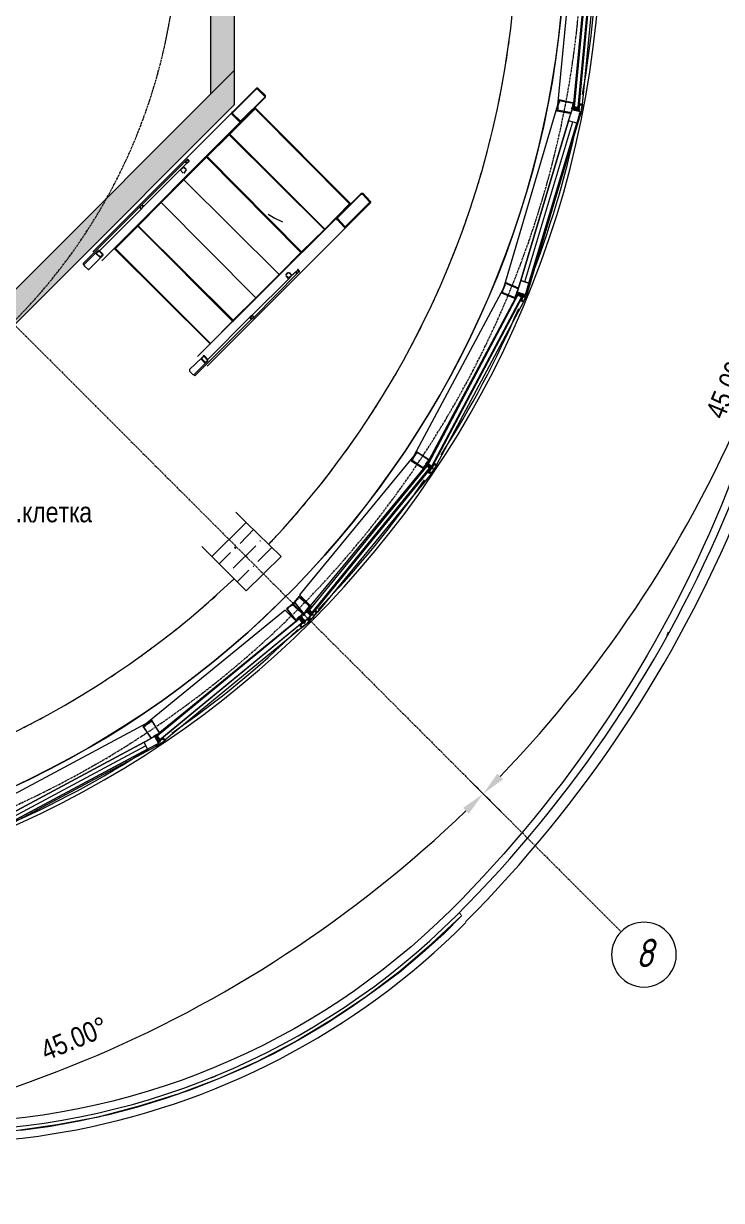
# Model space of a CAD drawing. Header units: millimetres. Extents: x 223 to 163467, y -12002 to 99672.
# Drawn here: x 152091 to 156408, y 11432 to 18706 of the extents above; entities that cross this region are included whole.
import ezdxf

# ---------------------------------------------------------------- set-up
doc = ezdxf.new("R2010")
doc.units = ezdxf.units.MM
doc.linetypes.add('ADSK_Линия сетки', pattern=[21, 12, -3, 3, -3])
for name, color, linetype, lineweight in [('A-ANNO-DIMS', 7, 'Continuous', 9), ('S-GRID', 7, 'Continuous', 9), ('S-GRID-IDEN', 7, 'Continuous', 9)]:
    doc.layers.add(name, color=color, linetype=linetype, lineweight=lineweight)
for name, color, linetype in [('PDF _A-ANNO-NOTE', 7, 'Continuous'), ('PDF _A-DETL-GENF', 7, 'Continuous'), ('PDF _A-FLOR', 7, 'Continuous'), ('PDF _A-GLAZ', 7, 'Continuous'), ('PDF _A-GLAZ-CURT', 7, 'Continuous'), ('PDF _A-GLAZ-CWMG', 7, 'Continuous'), ('PDF _A-WALL', 7, 'Continuous'), ('PDF _A-WALL-PATT', 7, 'Continuous'), ('PDF _I-WALL', 7, 'Continuous'), ('PDF _S-BEAM', 7, 'Continuous'), ('PDF _S-COLS', 7, 'Continuous'), ('PDF _S-FSTN', 7, 'Continuous'), ('PDF _Ограждение', 7, 'Continuous'), ('PDF _Опоры', 7, 'Continuous'), ('PDF _Текст', 7, 'Continuous')]:
    doc.layers.add(name, color=color, linetype=linetype)
doc.styles.add('GOST Common_I', font='ARIALN.TTF', dxfattribs={"height": 175})
doc.styles.add('GOST Common_I_6', font='ARIALN.TTF', dxfattribs={"height": 125})
doc.styles.add('PDF ISOCPEUR Italic', font='ARIALN.TTF')
doc.dimstyles.new('Диагональ_-_Gost_2_5мм', dxfattribs={"dimscale": 304.8, "dimtxt": 125.714375, "dimasz": 0.492126, "dimexe": 0.393701, "dimexo": 0.246063, "dimgap": 0.287073, "dimtad": 1, "dimdec": 0, "dimzin": 0, "dimdsep": 46, "dimtxsty": 'GOST Common_I_6', "dimsah": 1, "dimcen": 0.09, "dimdle": 0.393701, "dimazin": 0, "dimtfac": 1, "dimtdec": 4, "dimtix": 1, "dimtmove": 0, "dimatfit": 3, "dimfxl": 1, "dimtvp": 1, "dimtfill": 1, "dimtolj": 1, "dimtzin": 0, "dimarcsym": 2})

# ---------------------------------------------------------------- blocks, each defined once
blk = doc.blocks.new('Ось сетки - D8-489723-1 этаж')
at = {"layer": 'S-GRID-IDEN'}
for start, end in [(360, 180), (180, 360)]:
    blk.add_arc((0, 0), 4, start, end, dxfattribs=at)
blk = doc.blocks.new('*D337')
at = {"layer": 'A-ANNO-DIMS', "color": 0, "lineweight": -2, "transparency": 16777216}
for p, q in [((94394.4, 19097.7), (94109.4, 19097.7)), ((92115.2, 13595.1), (91913.7, 13796.7))]:
    blk.add_line(p, q, dxfattribs=at)
blk.add_arc((86612.7, 19097.7), 7616.7, 316.12837, 358.87163, dxfattribs=at)
at = {"layer": 'A-ANNO-DIMS', "color": 0, "transparency": 16777216}
for points in [[(94202.9, 18947.9), (94252.9, 18947.4), (94229.4, 19097.7)], [(92121.4, 13801.4), (92085.7, 13836.4), (91998.5, 13711.8)]]:
    blk.add_solid(points, dxfattribs=at)
at = {"layer": 'Defpoints', "color": 0, "transparency": 16777216}
for p in [(86612.7, 19097.7), (94469.4, 19097.7), (93209, 15289.3), (92168.2, 13542.1)]:
    blk.add_point(p, dxfattribs=at)
at = {"layer": 'A-ANNO-DIMS', "color": 0, "transparency": 16777216, "insert": (93511, 16240.3), "char_height": 125, "width": 588.088, "attachment_point": 5, "rotation": 67.5, "style": 'GOST Common_I_6', "bg_fill": 3, "box_fill_scale": 1.1, "bg_fill_color": 256, "bg_fill_true_color": 13158600, "bg_fill_transparency": 0}
blk.add_mtext('\\A1;45.00°', dxfattribs=at)
blk = doc.blocks.new('*D338')
at = {"layer": 'A-ANNO-DIMS', "color": 0, "lineweight": -2, "transparency": 16777216}
for p, q in [((92115.2, 13595.1), (91913.7, 13796.7)), ((86612.7, 11315.9), (86612.7, 11600.9))]:
    blk.add_line(p, q, dxfattribs=at)
blk.add_arc((86612.7, 19097.7), 7616.7, 271.12837, 313.87163, dxfattribs=at)
at = {"layer": 'A-ANNO-DIMS', "color": 0, "transparency": 16777216}
for points in [[(91873.9, 13624.6), (91908.9, 13588.9), (91998.5, 13711.8)], [(86762.9, 11457.4), (86762.4, 11507.4), (86612.7, 11480.9)]]:
    blk.add_solid(points, dxfattribs=at)
at = {"layer": 'Defpoints', "color": 0, "transparency": 16777216}
for p in [(86612.7, 19097.7), (92168.2, 13542.1), (88584, 11740.4), (86612.7, 11240.9)]:
    blk.add_point(p, dxfattribs=at)
at = {"layer": 'A-ANNO-DIMS', "color": 0, "transparency": 16777216, "insert": (89470.1, 12199.3), "char_height": 125, "width": 588.088, "attachment_point": 5, "rotation": 22.5, "style": 'GOST Common_I_6', "bg_fill": 3, "box_fill_scale": 1.1, "bg_fill_color": 256, "bg_fill_true_color": 13158600, "bg_fill_transparency": 0}
blk.add_mtext('\\A1;45.00°', dxfattribs=at)
blk = doc.blocks.new('оси')
at = {"layer": 'S-GRID', "linetype": 'ADSK_Линия сетки'}
blk.add_line((86612.7, 19097.7), (92851.2, 12859.1), dxfattribs=at)
blk.add_arc((86612.7, 19097.7), 6000, 192.09621, 182.95219, dxfattribs=at)
at = {"layer": 'S-GRID-IDEN', "xscale": 49.99999999999998, "yscale": 49.99999999999998, "zscale": 49.99999999999998, "rotation": 224.9999999998917}
blk.add_blockref('Ось сетки - D8-489723-1 этаж', (92992.7, 12717.7), dxfattribs=at)
at = {"layer": 'S-GRID-IDEN', "insert": (92940.1, 12815), "char_height": 175, "width": 140.696, "attachment_point": 1, "rotation": 0.51911, "style": 'GOST Common_I'}
blk.add_mtext('\\fGOST Common|b0|i1|c204|p34|;\\W.9;8', dxfattribs=at)
at = {"layer": 'A-ANNO-DIMS'}
dim = blk.add_angular_dim_3p(base=(93209, 15289.3), center=(86612.7, 19097.7), p1=(92168.2, 13542.1), p2=(94469.4, 19097.7), dimstyle='Диагональ_-_Gost_2_5мм', override={"dimpost": '<>', "dimfxl": 6013.290219}, dxfattribs=at)
dim.commit()
dim.dimension.update_dxf_attribs({"geometry": '*D337', "text_midpoint": (93511, 16240.3)})
dim = blk.add_angular_dim_3p(base=(88584, 11740.4), center=(86612.7, 19097.7), p1=(86612.7, 11240.9), p2=(92168.2, 13542.1), dimstyle='Диагональ_-_Gost_2_5мм', override={"dimpost": '<>', "dimfxl": 6013.290219}, dxfattribs=at)
dim.commit()
dim.dimension.update_dxf_attribs({"geometry": '*D338', "text_midpoint": (89470.1, 12199.3)})
at = {"layer": 'S-GRID', "linetype": 'ADSK_Линия сетки'}
blk.add_arc((86612.7, 19097.7), 3500, 177.33151, 161.43745, dxfattribs=at)

msp = doc.modelspace()

# ---------------------------------------------------------------- hatches: boundary and pattern name
at = {"layer": 'PDF _A-GLAZ-CWMG', "lineweight": 15, "transparency": 33554559}
for points in [[(155521.5, 18171.7), (155517.3, 18171.7), (155517.3, 18167.4), (155521.5, 18163.2), (155525.8, 18167.4), (155525.8, 18171.7)], [(155182.9, 17037.2), (155178.6, 17037.2), (155178.6, 17032.9), (155182.9, 17028.7), (155187.1, 17032.9), (155187.1, 17037.2)], [(152922.3, 14272.8), (152918.1, 14272.8), (152918.1, 14268.6), (152922.3, 14264.4), (152926.5, 14268.6), (152926.5, 14272.8)]]:
    msp.add_hatch(color=256, dxfattribs=at).paths.add_polyline_path(points)
at = {"layer": 'PDF _A-WALL-PATT', "lineweight": 15, "true_color": 0xc0c0c0, "transparency": 33554559}
msp.add_hatch(color=9, dxfattribs=at).paths.add_polyline_path([(153202.2, 20546.8), (152020.7, 22290.7), (151889.4, 22186.9), (148447.7, 22186.9), (148447.7, 22032.4), (148595.9, 22032.4), (148595.9, 22034.5), (152011.6, 22034.5), (153066.2, 20478.8), (153201.7, 20275.6), (153248.3, 20212.1), (153248.3, 19285), (151948.6, 19285), (151948.6, 19132.6), (153248.3, 19132.6), (153248.3, 18269), (151118.9, 16139.7), (151076.6, 16139.7), (151076.6, 15987.3), (151178.2, 15987.3), (153396.4, 18205.5), (153396.4, 20258.7), (153248.3, 20478.8), (153286.4, 20423.8), (153388, 20478.8), (153519.2, 20546.5), (155081.3, 21380.5), (155009.3, 21511.7), (154763.8, 21380.5)])
at = {"layer": 'PDF _S-COLS', "lineweight": 15, "transparency": 33554559}
msp.add_hatch(color=256, dxfattribs=at).paths.add_polyline_path([(153400.7, 15475.1), (153396.4, 15470.9), (153392.2, 15466.6), (153396.4, 15462.4), (153400.7, 15458.2), (153404.9, 15462.4), (153409.1, 15466.6), (153404.9, 15470.9)])

# ---------------------------------------------------------------- linework, layer by layer
at = {"layer": 'PDF _A-ANNO-NOTE', "lineweight": 15}
msp.add_lwpolyline([(153603.9, 17528.2), (153646.2, 17502.8), (153692.8, 17481.7)], dxfattribs=at)
at = {"layer": 'PDF _A-DETL-GENF', "lineweight": 15}
for points in [[(155491.9, 18205.5), (155496.1, 18214), (155403, 18235.2), (155390.3, 18167.4), (155479.2, 18150.5)], [(155479.2, 18154.7), (155394.5, 18171.7), (155394.5, 18175.9), (155398.8, 18184.4), (155394.5, 18184.4), (155403, 18218.2), (155407.2, 18222.5), (155403, 18222.5)], [(155403, 18226.7), (155403, 18230.9), (155491.9, 18214), (155491.9, 18205.5), (155487.7, 18209.8)], [(155500.4, 18180.1), (155508.8, 18175.9), (155483.4, 18180.1), (155479.2, 18184.4), (155483.4, 18188.6), (155508.8, 18180.1), (155517.3, 18180.1), (155525.8, 18180.1), (155530, 18180.1), (155525.8, 18167.4), (155525.8, 18171.7), (155530, 18171.7), (155530, 18180.1), (155530, 18175.9)], [(155487.7, 18201.3), (155487.7, 18205.5), (155483.4, 18188.6), (155487.7, 18184.4), (155483.4, 18180.1), (155487.7, 18180.1), (155487.7, 18184.4), (155487.7, 18188.6)], [(155487.7, 18205.5), (155487.7, 18205.5)], [(155517.3, 18180.1), (155517.3, 18184.4), (155521.5, 18184.4), (155517.3, 18184.4), (155521.5, 18184.4), (155508.8, 18188.6), (155508.8, 18184.4), (155504.6, 18184.4), (155487.7, 18188.6), (155487.7, 18197.1), (155491.9, 18197.1), (155491.9, 18201.3)], [(155487.7, 18192.8), (155487.7, 18192.8)], [(155504.6, 18188.6), (155487.7, 18192.8)], [(155487.7, 18188.6), (155487.7, 18188.6)], [(155491.9, 18201.3), (155491.9, 18201.3)], [(155530, 18201.3), (155525.8, 18180.1), (155521.5, 18171.7), (155521.5, 18167.4), (155517.3, 18171.7), (155517.3, 18175.9), (155508.8, 18175.9), (155508.8, 18180.1), (155504.6, 18180.1)], [(155521.5, 18184.4), (155525.8, 18184.4), (155530, 18197.1)], [(155538.5, 18201.3), (155534.2, 18201.3), (155534.2, 18205.5), (155530, 18209.8), (155530, 18205.5)], [(155530, 18205.5), (155530, 18205.5)], [(155530, 18201.3), (155530, 18201.3)], [(155530, 18201.3), (155530, 18201.3)], [(155530, 18197.1), (155530, 18197.1)], [(155534.2, 18205.5), (155534.2, 18205.5)], [(155538.5, 18205.5), (155538.5, 18205.5)], [(155538.5, 18205.5), (155542.7, 18201.3)], [(155394.5, 18175.9), (155394.5, 18175.9)], [(155483.4, 18171.7), (155483.4, 18180.1), (155479.2, 18163.2)], [(155479.2, 18159), (155479.2, 18159)], [(155483.4, 18175.9), (155483.4, 18175.9)], [(155483.4, 18175.9), (155483.4, 18175.9)], [(155483.4, 18171.7), (155483.4, 18171.7)], [(155487.7, 18180.1), (155500.4, 18175.9)], [(155496.1, 18171.7), (155504.6, 18171.7), (155517.3, 18171.7), (155508.8, 18175.9), (155513.1, 18184.4), (155508.8, 18180.1)], [(155504.6, 18184.4), (155500.4, 18184.4)], [(155504.6, 18180.1), (155504.6, 18180.1)], [(155513.1, 18184.4), (155517.3, 18184.4)], [(155517.3, 18175.9), (155521.5, 18175.9)], [(155525.8, 18184.4), (155525.8, 18175.9), (155525.8, 18167.4)], [(155525.8, 18171.7), (155530, 18171.7), (155534.2, 18180.1)], [(155525.8, 18175.9), (155525.8, 18175.9)], [(155525.8, 18167.4), (155525.8, 18167.4)], [(155525.8, 18167.4), (155525.8, 18167.4)], [(155530, 18150.5), (155530, 18146.3), (155525.8, 18146.3)], [(155530, 18180.1), (155530, 18180.1)], [(155153.2, 17071), (155072.8, 17104.9), (155047.4, 17041.4), (155132.1, 17007.5), (155136.3, 17016), (155132.1, 17016), (155140.5, 17037.2), (155144.8, 17041.4), (155161.7, 17037.2), (155165.9, 17037.2), (155161.7, 17037.2), (155157.5, 17041.4)], [(155068.6, 17096.4), (155072.8, 17100.7), (155153.2, 17066.8)], [(155072.8, 17096.4), (155072.8, 17096.4)], [(155136.3, 17016), (155132.1, 17011.8), (155047.4, 17045.6), (155051.6, 17049.9), (155055.9, 17049.9), (155055.9, 17054.1)], [(155072.8, 17092.2), (155068.6, 17088), (155055.9, 17058.3)], [(155055.9, 17054.1), (155055.9, 17054.1)], [(155144.8, 17041.4), (155149, 17041.4), (155144.8, 17037.2), (155144.8, 17032.9), (155140.5, 17032.9), (155136.3, 17028.7)], [(155153.2, 17062.6), (155149, 17062.6), (155140.5, 17041.4)], [(155165.9, 17032.9), (155140.5, 17041.4), (155140.5, 17037.2), (155161.7, 17028.7), (155165.9, 17032.9), (155157.5, 17032.9)], [(155140.5, 17032.9), (155140.5, 17032.9)], [(155140.5, 17032.9), (155157.5, 17028.7), (155161.7, 17028.7)], [(155140.5, 17032.9), (155140.5, 17032.9)], [(155140.5, 17028.7), (155140.5, 17028.7)], [(155140.5, 17028.7), (155157.5, 17024.5), (155161.7, 17024.5), (155170.2, 17020.2), (155165.9, 17024.5)], [(155140.5, 17028.7), (155140.5, 17028.7)], [(155140.5, 17024.5), (155140.5, 17020.2)], [(155144.8, 17049.9), (155149, 17045.6)], [(155144.8, 17045.6), (155149, 17049.9)], [(155149, 17058.3), (155149, 17058.3)], [(155157.5, 17032.9), (155157.5, 17032.9)], [(155161.7, 17037.2), (155161.7, 17037.2)], [(155174.4, 17016), (155170.2, 17020.2), (155174.4, 17020.2), (155174.4, 17024.5), (155161.7, 17028.7), (155165.9, 17024.5), (155170.2, 17032.9), (155165.9, 17032.9), (155174.4, 17028.7), (155178.6, 17024.5)], [(155170.2, 17032.9), (155174.4, 17028.7), (155174.4, 17032.9), (155178.6, 17032.9), (155174.4, 17032.9), (155178.6, 17032.9), (155165.9, 17037.2)], [(155165.9, 16994.8), (155170.2, 16990.6), (155174.4, 16994.8), (155174.4, 16990.6), (155182.9, 16986.4), (155174.4, 16990.6), (155178.6, 16994.8), (155174.4, 16994.8), (155174.4, 16999.1), (155174.4, 17003.3), (155178.6, 17016), (155182.9, 17016), (155187.1, 17024.5), (155187.1, 17016)], [(155174.4, 17024.5), (155178.6, 17020.2), (155178.6, 17028.7), (155182.9, 17028.7), (155182.9, 17032.9), (155178.6, 17032.9)], [(155182.9, 17024.5), (155182.9, 17028.7), (155187.1, 17032.9)], [(155187.1, 17024.5), (155187.1, 17024.5)], [(155199.8, 17049.9), (155208.3, 17045.6), (155199.8, 17049.9)], [(155199.8, 17045.6), (155199.8, 17041.4)], [(155136.3, 17020.2), (155136.3, 17020.2)], [(155136.3, 17016), (155136.3, 17016)], [(155140.5, 17020.2), (155140.5, 17020.2)], [(155170.2, 16994.8), (155170.2, 16999.1), (155178.6, 17020.2)], [(155174.4, 17020.2), (155178.6, 17020.2), (155174.4, 17020.2)], [(155178.6, 17016), (155178.6, 17016)], [(155182.9, 17020.2), (155182.9, 17020.2)], [(155182.9, 17020.2), (155182.9, 17020.2)], [(155182.9, 17016), (155182.9, 17016)], [(154598.7, 15995.8), (154602.9, 16008.5), (154522.5, 16059.3), (154488.6, 16004.2), (154569, 15953.4), (154573.3, 15961.9)], [(154569, 15961.9), (154564.8, 15957.7), (154492.8, 16008.5), (154492.8, 16012.7)], [(154581.7, 15987.3), (154594.4, 16004.2), (154594.4, 16000), (154598.7, 16008.5), (154526.7, 16055), (154522.5, 16050.8), (154522.5, 16046.6), (154518.2, 16046.6), (154497.1, 16016.9)], [(154497.1, 16012.7), (154497.1, 16008.5), (154501.3, 16016.9)], [(154501.3, 16016.9), (154501.3, 16016.9)], [(154518.2, 16042.3), (154518.2, 16042.3)], [(154564.8, 15966.1), (154577.5, 15978.8)], [(154573.3, 15966.1), (154569, 15966.1)], [(154569, 15966.1), (154569, 15966.1)], [(154569, 15961.9), (154569, 15961.9)], [(154581.7, 15983.1), (154581.7, 15978.8), (154577.5, 15978.8), (154573.3, 15970.4), (154577.5, 15970.4), (154577.5, 15966.1)], [(154573.3, 15961.9), (154573.3, 15961.9)], [(154602.9, 15970.4), (154581.7, 15987.3), (154577.5, 15983.1), (154598.7, 15966.1), (154602.9, 15970.4), (154598.7, 15974.6), (154598.7, 15978.8), (154586, 15987.3), (154590.2, 15991.5), (154586, 15991.5)], [(154594.4, 15966.1), (154581.7, 15974.6), (154577.5, 15974.6)], [(154586, 15987.3), (154586, 15983.1), (154586, 15978.8), (154581.7, 15974.6), (154581.7, 15978.8), (154594.4, 15970.4), (154598.7, 15966.1), (154607.1, 15961.9), (154607.1, 15957.7)], [(154586, 15987.3), (154586, 15987.3)], [(154594.4, 16000), (154590.2, 15995.8)], [(154590.2, 15987.3), (154590.2, 15987.3)], [(154607.1, 15970.4), (154611.4, 15966.1), (154611.4, 15970.4), (154615.6, 15970.4), (154602.9, 15978.8), (154602.9, 15974.6), (154602.9, 15978.8), (154590.2, 15987.3)], [(154594.4, 16000), (154594.4, 16000)], [(154594.4, 15995.8), (154594.4, 15995.8)], [(154594.4, 15995.8), (154594.4, 15991.5)], [(154615.6, 15970.4), (154619.8, 15966.1), (154619.8, 15961.9), (154615.6, 15953.4), (154611.4, 15953.4), (154607.1, 15957.7), (154594.4, 15961.9)], [(154594.4, 15961.9), (154594.4, 15961.9)], [(154598.7, 15936.5), (154594.4, 15932.3)], [(154598.7, 15940.7), (154611.4, 15957.7), (154607.1, 15961.9), (154598.7, 15966.1), (154607.1, 15970.4), (154602.9, 15970.4), (154611.4, 15966.1), (154615.6, 15961.9)], [(154598.7, 15936.5), (154598.7, 15936.5)], [(154598.7, 15932.3), (154598.7, 15932.3)], [(154607.1, 15940.7), (154602.9, 15940.7), (154611.4, 15953.4), (154615.6, 15957.7), (154619.8, 15953.4), (154624.1, 15961.9), (154619.8, 15961.9), (154624.1, 15957.7), (154619.8, 15953.4), (154615.6, 15953.4)], [(154602.9, 15936.5), (154602.9, 15936.5)], [(154607.1, 15936.5), (154602.9, 15936.5), (154607.1, 15932.3), (154611.4, 15932.3), (154602.9, 15932.3), (154611.4, 15923.8), (154602.9, 15928)], [(154602.9, 15932.3), (154602.9, 15932.3)], [(154611.4, 15957.7), (154615.6, 15966.1), (154628.3, 15983.1)], [(154611.4, 15953.4), (154611.4, 15953.4)], [(154615.6, 15957.7), (154619.8, 15966.1), (154628.3, 15978.8)], [(154619.8, 15957.7), (154619.8, 15957.7)], [(154628.3, 15983.1), (154628.3, 15983.1)], [(154636.8, 15974.6), (154636.8, 15978.8), (154632.5, 15978.8), (154628.3, 15978.8), (154632.5, 15978.8)], [(154632.5, 15987.3), (154636.8, 15983.1), (154641, 15974.6)], [(154632.5, 15983.1), (154632.5, 15983.1)], [(154632.5, 15983.1), (154632.5, 15983.1)], [(154636.8, 15983.1), (154636.8, 15983.1)], [(153857.8, 15094.1), (153866.3, 15102.6), (153794.4, 15166.1), (153752, 15115.3), (153824, 15051.8), (153832.4, 15064.5), (153832.4, 15068.7)], [(153836.7, 15081.4), (153828.2, 15064.5), (153828.2, 15060.2), (153824, 15056), (153756.3, 15115.3), (153760.5, 15119.5), (153760.5, 15115.3), (153764.7, 15123.7), (153785.9, 15149.1), (153790.1, 15149.1), (153790.1, 15153.4)], [(153840.9, 15081.4), (153840.9, 15077.2), (153845.1, 15081.4), (153845.1, 15085.6), (153857.8, 15102.6), (153857.8, 15098.3), (153862.1, 15102.6), (153794.4, 15161.8), (153790.1, 15157.6)], [(153819.7, 15047.5), (153828.2, 15056), (153769, 15128), (153718.2, 15089.9), (153777.4, 15013.7), (153785.9, 15022.1)], [(153794.4, 15039.1), (153781.7, 15026.4), (153781.7, 15022.1), (153777.4, 15017.9), (153722.4, 15089.9), (153726.6, 15089.9), (153730.9, 15094.1)], [(153726.6, 15089.9), (153726.6, 15089.9)], [(153730.9, 15098.3), (153756.3, 15115.3)], [(153730.9, 15094.1), (153730.9, 15094.1)], [(153756.3, 15115.3), (153756.3, 15115.3)], [(153764.7, 15119.5), (153760.5, 15115.3)], [(153764.7, 15123.7), (153769, 15128), (153824, 15056), (153819.7, 15051.8), (153819.7, 15056)], [(153764.7, 15123.7), (153764.7, 15123.7)], [(153832.4, 15064.5), (153832.4, 15064.5)], [(153853.6, 15068.7), (153853.6, 15064.5), (153840.9, 15077.2), (153836.7, 15072.9)], [(153836.7, 15072.9), (153836.7, 15072.9)], [(153836.7, 15068.7), (153836.7, 15064.5)], [(153836.7, 15064.5), (153836.7, 15064.5)], [(153870.5, 15060.2), (153862.1, 15068.7), (153845.1, 15085.6), (153840.9, 15085.6), (153840.9, 15081.4), (153857.8, 15064.5), (153866.3, 15056), (153870.5, 15056)], [(153840.9, 15077.2), (153840.9, 15077.2)], [(153840.9, 15072.9), (153840.9, 15072.9)], [(153840.9, 15072.9), (153840.9, 15072.9)], [(153840.9, 15072.9), (153853.6, 15064.5)], [(153845.1, 15077.2), (153849.4, 15081.4), (153845.1, 15085.6), (153849.4, 15089.9)], [(153849.4, 15089.9), (153849.4, 15089.9)], [(153857.8, 15072.9), (153849.4, 15085.6), (153862.1, 15072.9), (153866.3, 15072.9), (153874.8, 15064.5), (153870.5, 15064.5), (153870.5, 15060.2), (153874.8, 15060.2), (153879, 15060.2), (153891.7, 15077.2)], [(153849.4, 15085.6), (153849.4, 15085.6)], [(153849.4, 15085.6), (153849.4, 15085.6)], [(153849.4, 15085.6), (153849.4, 15085.6)], [(153853.6, 15094.1), (153857.8, 15098.3)], [(153853.6, 15089.9), (153857.8, 15089.9)], [(153853.6, 15060.2), (153853.6, 15060.2)], [(153857.8, 15060.2), (153866.3, 15056), (153862.1, 15051.8), (153853.6, 15060.2)], [(153857.8, 15094.1), (153857.8, 15094.1)], [(153857.8, 15068.7), (153857.8, 15068.7)], [(153857.8, 15064.5), (153857.8, 15068.7), (153862.1, 15068.7), (153857.8, 15064.5), (153857.8, 15060.2), (153866.3, 15068.7), (153862.1, 15068.7)], [(153866.3, 15026.4), (153862.1, 15026.4), (153857.8, 15026.4), (153857.8, 15030.6), (153857.8, 15034.8), (153870.5, 15051.8), (153874.8, 15060.2)], [(153866.3, 15068.7), (153870.5, 15064.5)], [(153879, 15060.2), (153874.8, 15056), (153870.5, 15047.5), (153879, 15060.2), (153891.7, 15072.9), (153895.9, 15072.9), (153900.2, 15068.7), (153900.2, 15072.9), (153900.2, 15077.2)], [(153874.8, 15064.5), (153879, 15064.5)], [(153895.9, 15081.4), (153895.9, 15077.2), (153891.7, 15072.9)], [(153891.7, 15081.4), (153891.7, 15081.4)], [(153891.7, 15077.2), (153891.7, 15077.2)], [(153891.7, 15077.2), (153891.7, 15077.2)], [(153895.9, 15077.2), (153895.9, 15077.2)], [(153895.9, 15077.2), (153895.9, 15077.2)], [(153900.2, 15077.2), (153900.2, 15077.2)], [(153900.2, 15077.2), (153908.6, 15068.7), (153900.2, 15077.2)], [(153785.9, 15026.4), (153785.9, 15026.4)], [(153785.9, 15022.1), (153785.9, 15022.1)], [(153790.1, 15026.4), (153794.4, 15026.4), (153790.1, 15030.6), (153794.4, 15034.8)], [(153790.1, 15026.4), (153790.1, 15026.4)], [(153794.4, 15034.8), (153794.4, 15034.8)], [(153828.2, 15009.4), (153819.7, 15005.2), (153815.5, 15009.4), (153807.1, 15017.9), (153794.4, 15030.6)], [(153794.4, 15030.6), (153794.4, 15030.6)], [(153811.3, 15022.1), (153811.3, 15017.9), (153798.6, 15039.1), (153798.6, 15043.3), (153802.8, 15043.3), (153815.5, 15022.1), (153824, 15013.7), (153828.2, 15009.4), (153828.2, 15013.7), (153845.1, 15026.4)], [(153798.6, 15030.6), (153802.8, 15034.8), (153807.1, 15039.1), (153815.5, 15030.6), (153815.5, 15026.4)], [(153802.8, 15039.1), (153798.6, 15034.8), (153798.6, 15039.1)], [(153798.6, 15034.8), (153807.1, 15022.1)], [(153798.6, 15034.8), (153798.6, 15034.8)], [(153798.6, 15034.8), (153798.6, 15034.8)], [(153802.8, 14988.3), (153798.6, 14988.3), (153802.8, 14984), (153807.1, 14984), (153811.3, 14979.8)], [(153802.8, 15043.3), (153815.5, 15056)], [(153802.8, 14988.3), (153802.8, 14988.3)], [(153819.7, 15022.1), (153824, 15013.7), (153828.2, 15017.9), (153819.7, 15026.4), (153807.1, 15043.3), (153811.3, 15047.5), (153811.3, 15043.3)], [(153811.3, 15043.3), (153807.1, 15043.3), (153811.3, 15043.3)], [(153807.1, 15043.3), (153807.1, 15043.3)], [(153811.3, 15013.7), (153819.7, 15009.4), (153824, 15005.2), (153828.2, 15001), (153832.4, 15005.2), (153828.2, 15005.2), (153819.7, 15001), (153807.1, 14992.5), (153819.7, 15005.2)], [(153807.1, 14979.8), (153811.3, 14971.3), (153862.1, 15013.7), (153849.4, 15005.2), (153836.7, 14992.5), (153824, 14984), (153811.3, 14975.6), (153807.1, 14984)], [(153811.3, 14984), (153807.1, 14988.3), (153811.3, 14988.3), (153807.1, 14992.5)], [(153807.1, 14988.3), (153807.1, 14988.3)], [(153807.1, 14988.3), (153807.1, 14988.3)], [(153811.3, 15026.4), (153811.3, 15026.4)], [(153815.5, 15022.1), (153819.7, 15022.1), (153811.3, 15013.7), (153811.3, 15017.9), (153815.5, 15022.1), (153811.3, 15026.4)], [(153815.5, 15009.4), (153819.7, 15009.4), (153811.3, 15017.9)], [(153815.5, 15056), (153815.5, 15056)], [(153815.5, 15051.8), (153815.5, 15051.8)], [(153815.5, 15047.5), (153815.5, 15047.5)], [(153815.5, 15047.5), (153815.5, 15043.3)], [(153819.7, 15001), (153819.7, 15001)], [(153845.1, 15017.9), (153845.1, 15022.1), (153832.4, 15013.7), (153832.4, 15009.4), (153828.2, 15005.2)], [(153828.2, 15017.9), (153832.4, 15013.7)], [(153828.2, 15005.2), (153828.2, 15005.2)], [(153845.1, 15026.4), (153845.1, 15026.4)], [(153849.4, 15026.4), (153849.4, 15030.6), (153853.6, 15026.4)], [(153849.4, 15026.4), (153849.4, 15026.4)], [(153849.4, 15026.4), (153849.4, 15026.4)], [(153849.4, 15017.9), (153849.4, 15022.1), (153853.6, 15017.9), (153853.6, 15013.7), (153853.6, 15022.1)], [(153849.4, 15022.1), (153849.4, 15022.1)], [(153853.6, 15034.8), (153853.6, 15030.6), (153857.8, 15026.4)], [(153853.6, 15022.1), (153853.6, 15022.1)], [(153853.6, 15022.1), (153862.1, 15013.7), (153853.6, 15022.1)], [(153857.8, 15034.8), (153857.8, 15034.8)], [(153857.8, 15030.6), (153857.8, 15030.6)], [(153857.8, 15030.6), (153857.8, 15030.6)], [(153857.8, 15026.4), (153857.8, 15026.4)], [(153857.8, 15026.4), (153857.8, 15026.4)], [(153866.3, 15051.8), (153862.1, 15051.8)], [(153866.3, 15030.6), (153862.1, 15030.6), (153862.1, 15034.8), (153862.1, 15039.1), (153870.5, 15047.5)], [(153870.5, 15047.5), (153870.5, 15047.5)], [(153883.2, 15056), (153879, 15047.5), (153874.8, 15051.8), (153874.8, 15047.5), (153883.2, 15056), (153879, 15056), (153879, 15051.8)], [(153874.8, 15051.8), (153874.8, 15051.8)], [(153874.8, 15047.5), (153874.8, 15047.5)], [(152875.7, 14387.1), (152880, 14391.4), (152884.2, 14395.6), (152935, 14319.4), (152884.2, 14399.8), (152829.2, 14361.7), (152880, 14289.8), (152833.4, 14361.7), (152837.6, 14366), (152841.9, 14361.7), (152846.1, 14366)], [(152846.1, 14370.2), (152871.5, 14387.1)], [(152846.1, 14366), (152846.1, 14366)], [(152871.5, 14387.1), (152871.5, 14387.1)], [(152901.1, 14306.7), (152888.4, 14294)], [(152901.1, 14302.5), (152896.9, 14298.2)], [(152901.1, 14298.2), (152901.1, 14298.2)], [(152922.3, 14289.8), (152909.6, 14306.7), (152905.4, 14310.9), (152905.4, 14306.7), (152918.1, 14285.5), (152922.3, 14277.1), (152926.5, 14272.8)], [(152913.8, 14306.7), (152909.6, 14302.5), (152905.4, 14298.2), (152905.4, 14302.5), (152913.8, 14289.8)], [(152909.6, 14306.7), (152905.4, 14302.5), (152905.4, 14306.7)], [(152905.4, 14302.5), (152905.4, 14302.5)], [(152909.6, 14310.9), (152926.5, 14319.4), (152935, 14319.4), (152926.5, 14315.2)], [(152909.6, 14289.8), (152913.8, 14285.5), (152913.8, 14281.3), (152918.1, 14272.8), (152922.3, 14272.8), (152918.1, 14281.3)], [(152922.3, 14310.9), (152918.1, 14310.9), (152913.8, 14306.7), (152918.1, 14306.7)], [(152918.1, 14294), (152922.3, 14294), (152913.8, 14306.7), (152926.5, 14294), (152922.3, 14294), (152926.5, 14289.8), (152930.8, 14281.3), (152926.5, 14277.1), (152930.8, 14272.8)], [(152913.8, 14306.7), (152913.8, 14306.7)], [(152918.1, 14310.9), (152918.1, 14310.9)], [(152918.1, 14289.8), (152918.1, 14289.8)], [(152918.1, 14285.5), (152918.1, 14281.3), (152926.5, 14285.5), (152922.3, 14289.8), (152918.1, 14285.5), (152918.1, 14289.8), (152922.3, 14285.5), (152926.5, 14277.1)], [(152926.5, 14285.5), (152930.8, 14281.3), (152935, 14277.1), (152926.5, 14268.6), (152922.3, 14268.6), (152918.1, 14272.8)], [(152922.3, 14315.2), (152922.3, 14315.2)], [(152922.3, 14315.2), (152922.3, 14315.2)], [(152922.3, 14277.1), (152922.3, 14272.8)], [(152922.3, 14264.4), (152926.5, 14264.4), (152930.8, 14268.6), (152930.8, 14272.8), (152930.8, 14268.6), (152930.8, 14264.4), (152939.2, 14268.6), (152935, 14272.8), (152935, 14268.6)], [(152922.3, 14264.4), (152922.3, 14264.4)], [(152926.5, 14315.2), (152926.5, 14315.2)], [(152935, 14272.8), (152926.5, 14264.4), (152926.5, 14268.6), (152930.8, 14264.4), (152939.2, 14268.6)], [(152930.8, 14268.6), (152939.2, 14272.8), (152939.2, 14277.1), (152947.7, 14285.5), (152951.9, 14281.3), (152956.2, 14281.3), (152956.2, 14277.1)], [(152935, 14277.1), (152951.9, 14285.5), (152956.2, 14285.5)], [(152951.9, 14285.5), (152951.9, 14285.5)], [(152960.4, 14277.1), (152960.4, 14281.3), (152960.4, 14285.5), (152956.2, 14285.5), (152960.4, 14285.5), (152956.2, 14289.8)], [(152956.2, 14289.8), (152956.2, 14289.8)], [(152913.8, 14247.4), (152909.6, 14247.4), (152913.8, 14239), (152909.6, 14247.4)]]:
    msp.add_lwpolyline(points, dxfattribs=at)
for points in [[(155551.2, 18205.5), (155538.5, 18205.5), (155546.9, 18205.5), (155542.7, 18188.6), (155542.7, 18171.7), (155538.5, 18159), (155534.2, 18142.1), (155525.8, 18142.1), (155538.5, 18142.1)], [(155178.6, 17016), (155187.1, 17028.7), (155182.9, 17028.7), (155187.1, 17024.5), (155182.9, 17024.5), (155182.9, 17020.2)], [(155208.3, 17045.6), (155204, 17032.9), (155195.6, 17016), (155191.3, 17003.3), (155182.9, 16986.4)], [(154649.5, 15978.8), (154636.8, 15983.1), (154645.2, 15974.6), (154636.8, 15961.9), (154628.3, 15949.2), (154619.8, 15936.5), (154611.4, 15923.8)], [(153908.6, 15068.7), (153895.9, 15056), (153887.5, 15043.3), (153879, 15030.6), (153866.3, 15022.1), (153857.8, 15026.4), (153866.3, 15017.9)], [(153832.4, 15009.4), (153824, 15001), (153828.2, 15001), (153832.4, 15005.2)], [(152968.9, 14272.8), (152960.4, 14285.5), (152964.6, 14272.8), (152951.9, 14264.4), (152939.2, 14255.9), (152926.5, 14247.4), (152913.8, 14239)]]:
    msp.add_lwpolyline(points, close=True, dxfattribs=at)
at = {"layer": 'PDF _A-FLOR', "lineweight": 15}
msp.add_lwpolyline([(155150, 21795.7, 0.81225), (143425.9, 19340.1, 1), (155664.3, 19340.1, 0.101542), (155169.8, 21749.9)], format="xyb", dxfattribs=at)
msp.add_lwpolyline([(153396.4, 18205.5), (151178.2, 15987.3)], dxfattribs=at)
for centre, radius, start, end in [((149544.9, 19340.1), 5598.7, 350.99674, 352.359), ((149545.3, 19340), 5598.3, 348.29962, 349.66198), ((149546.5, 19339.7), 5597, 345.60221, 346.97037), ((149546.4, 19339.7), 5597.1, 342.91056, 344.27321), ((149544.8, 19340.2), 5598.8, 340.21362, 341.57586), ((149545.3, 19340), 5598.2, 337.51653, 338.88439), ((149542.8, 19341.1), 5601.1, 334.82512, 336.1868), ((149543.7, 19340.8), 5600.1, 332.12788, 333.48981), ((149544.4, 19340.5), 5599.3, 329.43069, 330.79828), ((149546.7, 19339.1), 5596.6, 326.73857, 328.10133), ((149543.8, 19341), 5600.1, 324.04189, 325.4038), ((149546.4, 19339.1), 5596.9, 321.34434, 322.71254), ((149544.8, 19340.3), 5598.9, 318.64752, 320.01523), ((149543.3, 19341.7), 5601, 316.53282, 317.31799), ((149501.8, 19385.9), 5661.5, 313.25989, 313.46631), ((149545.3, 19339.9), 5598.2, 310.56151, 311.92938), ((149544.5, 19340.9), 5599.5, 307.86991, 309.23197), ((149545, 19340.2), 5598.6, 305.17289, 306.54066), ((149545, 19340.2), 5598.6, 302.47561, 303.84338), ((149545, 19340.3), 5598.7, 299.77846, 301.15169), ((149545.1, 19340.1), 5598.5, 297.08688, 298.45468)]:
    msp.add_arc(centre, radius, start, end, dxfattribs=at)
at = {"layer": 'PDF _A-GLAZ', "lineweight": 15}
for points in [[(155513.1, 18091.3), (155462.3, 18104), (155483.4, 18175.9), (155534.2, 18163.2)], [(155483.4, 18175.9), (155534.2, 18163.2), (155513.1, 18091.3), (155462.3, 18104)], [(155165.9, 17117.6), (155462.3, 18104)], [(155513.1, 18091.3), (155216.7, 17100.7)], [(155216.7, 17100.7), (155165.9, 17117.6), (155144.8, 17045.6), (155195.6, 17028.7)], [(155165.9, 17117.6), (155216.7, 17100.7), (155195.6, 17028.7), (155144.8, 17045.6)], [(151935.9, 13781.8), (152837.6, 14264.4)], [(152858.8, 14222), (152837.6, 14264.4), (152901.1, 14302.5), (152926.5, 14255.9)], [(152901.1, 14302.5), (152926.5, 14255.9), (152858.8, 14222), (152837.6, 14264.4)], [(152858.8, 14222), (151957.1, 13739.4)]]:
    msp.add_lwpolyline(points, close=True, dxfattribs=at)
for points in [[(155483.4, 18175.9), (155534.2, 18163.2)], [(155191.3, 17109.1), (155487.7, 18099.7)], [(155195.6, 17028.7), (155144.8, 17045.6)], [(152901.1, 14302.5), (152926.5, 14255.9)], [(151944.4, 13760.6), (152846.1, 14243.2)]]:
    msp.add_lwpolyline(points, dxfattribs=at)
at = {"layer": 'PDF _A-GLAZ-CURT', "lineweight": 15}
for points in [[(155521.5, 18188.6), (155627.4, 19293.5), (155602, 19293.5), (155496.1, 18188.6)], [(154615.6, 15970.4), (155170.2, 17016), (155149, 17028.7), (154594.4, 15983.1)], [(153874.8, 15064.5), (154602.9, 15957.7), (154586, 15970.4), (153857.8, 15081.4)], [(152935, 14281.3), (153815.5, 15005.2), (153798.6, 15026.4), (152918.1, 14302.5)]]:
    msp.add_lwpolyline(points, close=True, dxfattribs=at)
at = {"layer": 'PDF _A-GLAZ-CWMG', "lineweight": 15}
for points in [[(155593.5, 19268.1), (155496.1, 19268.1), (155394.5, 18201.3), (155060.1, 17071), (154505.5, 16033.9), (153798.6, 15174.5), (153866.3, 15106.8), (154564.8, 15953.4)], [(155597.7, 19268.1), (155593.5, 19268.1), (155491.9, 18214)], [(155623.1, 19268.1), (155627.4, 19268.1), (155525.8, 18184.4)], [(155648.5, 19263.9), (155546.9, 18205.5)], [(155525.8, 18142.1), (155538.5, 18142.1), (155551.2, 18205.5), (155530, 18209.8), (155525.8, 18184.4), (155491.9, 18192.8), (155496.1, 18214), (155403, 18235.2), (155390.3, 18167.4), (155479.2, 18150.5)], [(155534.2, 18142.1), (155208.3, 17045.6)], [(155504.6, 18171.7), (155521.5, 18167.4)], [(155521.5, 18167.4), (155521.5, 18167.4)], [(155542.7, 18175.9), (155542.7, 18171.7)], [(155542.7, 18171.7), (155542.7, 18171.7)], [(155153.2, 17071), (155072.8, 17104.9), (155047.4, 17041.4), (155132.1, 17007.5), (155144.8, 17028.7), (155174.4, 17016), (155165.9, 16994.8), (155182.9, 16986.4), (155208.3, 17045.6), (155199.8, 17049.9)], [(155182.9, 17032.9), (155165.9, 17037.2)], [(155182.9, 17032.9), (155182.9, 17032.9)], [(155132.1, 17007.5), (154598.7, 16008.5)], [(155174.4, 17016), (154619.8, 15970.4)], [(155182.9, 16986.4), (154645.2, 15978.8)], [(155195.6, 17016), (155195.6, 17016)], [(155199.8, 17016), (155195.6, 17016)], [(154607.1, 15953.4), (153895.9, 15081.4)], [(154632.5, 15953.4), (154632.5, 15949.2), (154628.3, 15949.2)], [(154611.4, 15923.8), (153908.6, 15068.7)], [(153777.4, 15013.7), (153709.7, 15081.4), (152854.6, 14382.9), (151825.9, 13832.6), (150708.3, 13493.9), (149611.9, 13383.9), (149611.9, 13290.7), (150695.6, 13396.6)], [(153866.3, 15106.8), (153870.5, 15102.6)], [(153891.7, 15085.6), (153891.7, 15081.4)], [(153781.7, 15009.4), (153777.4, 15013.7), (152935, 14323.6)], [(153798.6, 14988.3), (152935, 14277.1)], [(153802.8, 14988.3), (153798.6, 14992.5)], [(153811.3, 14971.3), (152964.6, 14277.1)], [(152909.6, 14247.4), (152913.8, 14239), (152968.9, 14272.8), (152956.2, 14289.8), (152935, 14277.1), (152918.1, 14306.7), (152935, 14319.4), (152884.2, 14399.8), (152829.2, 14361.7), (152880, 14289.8)], [(152913.8, 14281.3), (152922.3, 14268.6)], [(152922.3, 14268.6), (152918.1, 14268.6)], [(152909.6, 14239), (151914.8, 13705.6)], [(152939.2, 14255.9), (152939.2, 14255.9)], [(152943.5, 14255.9), (152939.2, 14255.9)]]:
    msp.add_lwpolyline(points, dxfattribs=at)
for points in [[(154594.4, 15932.3), (154611.4, 15923.8), (154649.5, 15978.8), (154632.5, 15987.3), (154619.8, 15966.1), (154590.2, 15987.3), (154602.9, 16008.5), (154522.5, 16059.3), (154488.6, 16004.2), (154569, 15953.4), (154581.7, 15974.6), (154611.4, 15953.4)], [(153866.3, 15017.9), (153908.6, 15068.7), (153895.9, 15081.4), (153879, 15064.5), (153853.6, 15085.6), (153866.3, 15102.6), (153794.4, 15166.1), (153752, 15115.3), (153824, 15051.8), (153840.9, 15072.9), (153866.3, 15051.8), (153853.6, 15030.6)], [(153798.6, 14988.3), (153811.3, 14971.3), (153862.1, 15013.7), (153849.4, 15030.6), (153832.4, 15013.7), (153811.3, 15039.1), (153828.2, 15056), (153769, 15128), (153718.2, 15089.9), (153777.4, 15013.7), (153794.4, 15030.6), (153819.7, 15001)]]:
    msp.add_lwpolyline(points, close=True, dxfattribs=at)
at = {"layer": 'PDF _A-WALL', "lineweight": 15}
for points in [[(151076.6, 16067.7), (151076.6, 15987.3), (151178.2, 15987.3), (153396.4, 18205.5), (153396.4, 20258.7), (153286.4, 20423.8), (155081.3, 21380.5), (155009.3, 21511.7), (153201.7, 20546.5)], [(153248.3, 20212.1), (153248.3, 18269), (153396.4, 18417.2)], [(153248.3, 18269), (151118.9, 16139.7), (151076.6, 16139.7)]]:
    msp.add_lwpolyline(points, dxfattribs=at)
at = {"layer": 'PDF _I-WALL', "lineweight": 15}
for points in [[(149974, 13456.6, -0.052299), (148743.9, 13495.7, 0.052323), (149975.1, 13456.7, 0.393002), (155444.2, 19340.1, 0.088699), (155078.6, 21384.3, -0.088917), (155444.2, 19335, -0.392753), (149974, 13456.6)], [(151539, 11785.7, 0.042858), (152330.4, 11853.6, 0.155104), (154826, 13149.9)]]:
    msp.add_lwpolyline(points, format="xyb", dxfattribs=at)
msp.add_lwpolyline([(153857.8, 15017.9), (153862.1, 15022.1)], dxfattribs=at)
for centre, radius, start, end in [((149545.1, 19340.1), 5899.1, 46.45569, 195.68847), ((149545.1, 19340.1), 6098, 349.86508, 359.07718), ((149545.1, 19340.1), 5598.5, 316.53259, 358.46742), ((149274.1, 18688.1), 7837.9, 315.0824, 360), ((149545.1, 19340.1), 6098, 338.53822, 348.14024), ((149545.1, 19340.1), 6098, 327.24423, 336.88477), ((149545.1, 19340.1), 6098, 315.75257, 325.49741), ((149545.1, 19340.1), 5598.5, 274.40553, 313.4674), ((149545.1, 19340.1), 6098, 304.60692, 314.09911), ((149545.1, 19340.1), 6098, 293.40637, 302.94253)]:
    msp.add_arc(centre, radius, start, end, dxfattribs=at)
at = {"layer": 'PDF _S-BEAM', "lineweight": 15}
for points in [[(153383.7, 18159), (153379.5, 18159), (153379.5, 18154.7), (153379.5, 18150.5), (153379.5, 18146.3), (153426.1, 18099.7), (153430.3, 18099.7), (153434.5, 18099.7), (153438.8, 18099.7), (153438.8, 18104), (153582.7, 18247.9), (153586.9, 18252.1), (153586.9, 18256.3), (153586.9, 18260.6), (153540.4, 18307.1), (153536.1, 18307.1), (153531.9, 18307.1), (153527.7, 18302.9)], [(153430.3, 18104), (153383.7, 18150.5), (153383.7, 18154.7), (153527.7, 18298.7), (153531.9, 18302.9), (153536.1, 18302.9), (153582.7, 18256.3), (153582.7, 18252.1), (153578.5, 18247.9), (153434.5, 18104)], [(153095.9, 17858.4), (153091.6, 17854.2), (153091.6, 17850), (153100.1, 17845.7), (153104.3, 17845.7), (153112.8, 17854.2), (153112.8, 17858.4), (153117, 17858.4), (153112.8, 17858.4), (153108.6, 17866.9), (153104.3, 17866.9)], [(153100.1, 17845.7), (153095.9, 17854.2), (153104.3, 17862.7), (153104.3, 17866.9), (153112.8, 17858.4), (153112.8, 17854.2), (153104.3, 17845.7)], [(154073.7, 17447.8), (154078, 17447.8), (154082.2, 17447.8), (154086.4, 17447.8), (154086.4, 17452), (154090.7, 17452), (154234.6, 17596), (154234.6, 17600.2), (154238.8, 17600.2), (154238.8, 17604.4), (154234.6, 17608.7), (154192.3, 17655.2), (154188, 17655.2), (154183.8, 17655.2), (154179.6, 17655.2), (154175.3, 17651), (154031.4, 17507.1), (154031.4, 17502.8), (154027.2, 17502.8), (154027.2, 17498.6), (154027.2, 17494.4), (154031.4, 17494.4)], [(154078, 17452), (154035.6, 17498.6), (154031.4, 17498.6), (154031.4, 17502.8), (154035.6, 17502.8), (154035.6, 17507.1), (154179.6, 17651), (154183.8, 17651), (154188, 17651), (154230.4, 17604.4), (154230.4, 17600.2), (154086.4, 17456.3), (154086.4, 17452), (154082.2, 17452)], [(152812.2, 17574.8), (152808, 17570.6), (152816.5, 17562.1), (152820.7, 17562.1), (152829.2, 17570.6), (152829.2, 17574.8), (152833.4, 17574.8), (152833.4, 17579), (152824.9, 17583.3), (152820.7, 17583.3)], [(152816.5, 17562.1), (152812.2, 17570.6), (152820.7, 17583.3), (152824.9, 17583.3), (152829.2, 17574.8), (152820.7, 17562.1)], [(152541.3, 17291.2), (152541.3, 17286.9), (152541.3, 17282.7), (152562.5, 17261.5), (152566.7, 17261.5), (152570.9, 17261.5), (152579.4, 17270), (152579.4, 17274.2), (152583.6, 17274.2), (152583.6, 17278.5), (152579.4, 17282.7), (152562.5, 17299.6), (152558.2, 17303.9), (152554, 17303.9), (152554, 17299.6), (152549.8, 17299.6)], [(152562.5, 17265.8), (152545.5, 17282.7), (152541.3, 17286.9), (152545.5, 17286.9), (152545.5, 17291.2), (152554, 17295.4), (152554, 17299.6), (152558.2, 17299.6), (152579.4, 17278.5), (152579.4, 17274.2), (152575.2, 17274.2), (152570.9, 17265.8), (152566.7, 17265.8), (152566.7, 17261.5)], [(153781.7, 17164.2), (153785.9, 17164.2), (153794.4, 17172.6), (153794.4, 17176.9), (153790.1, 17181.1), (153785.9, 17181.1), (153777.4, 17172.6), (153773.2, 17172.6), (153773.2, 17168.4), (153781.7, 17164.2), (153781.7, 17159.9), (153785.9, 17164.2), (153794.4, 17172.6), (153798.6, 17172.6), (153798.6, 17176.9), (153790.1, 17185.3), (153785.9, 17185.3), (153785.9, 17181.1), (153777.4, 17172.6)], [(153493.8, 16893.2), (153493.8, 16889), (153493.8, 16884.8), (153498, 16880.5), (153502.3, 16880.5), (153515, 16889), (153515, 16893.2), (153506.5, 16901.7), (153502.3, 16901.7)], [(153502.3, 16880.5), (153493.8, 16889), (153502.3, 16897.5), (153502.3, 16901.7), (153506.5, 16901.7), (153510.7, 16893.2), (153510.7, 16889)], [(153193.2, 16639.2), (153189, 16635), (153189, 16630.8), (153193.2, 16630.8), (153210.2, 16609.6), (153214.4, 16609.6), (153218.6, 16609.6), (153222.9, 16613.8), (153231.3, 16622.3), (153231.3, 16626.5), (153231.3, 16630.8), (153210.2, 16651.9), (153205.9, 16651.9), (153201.7, 16651.9), (153201.7, 16647.7)], [(153214.4, 16613.8), (153193.2, 16635), (153193.2, 16639.2), (153197.5, 16639.2), (153201.7, 16647.7), (153205.9, 16647.7), (153210.2, 16647.7), (153227.1, 16626.5), (153227.1, 16622.3), (153218.6, 16613.8)], [(154797.6, 13197.6), (154784.9, 13210.3)]]:
    msp.add_lwpolyline(points, close=True, dxfattribs=at)
for points in [[(153383.7, 18159), (152520.1, 17295.4)], [(154107.6, 17591.7), (154116.1, 17591.7), (153523.4, 18184.4), (153523.4, 18180.1)], [(152575.2, 17240.4), (153438.8, 18104)], [(153366.8, 18023.5), (153358.3, 18023.5), (153955.2, 17430.9), (153955.2, 17435.1)], [(153095.9, 17858.4), (152820.7, 17583.3)], [(153078.9, 17820.3), (153104.3, 17845.7)], [(153227.1, 17883.8), (153218.6, 17883.8), (153811.3, 17286.9), (153811.3, 17295.4)], [(152829.2, 17570.6), (153062, 17803.4)], [(153078.9, 17820.3), (153062, 17803.4), (153078.9, 17816.1)], [(153062, 17799.2), (153078.9, 17782.2), (153062, 17799.2)], [(153066.2, 17799.2), (153066.2, 17799.2)], [(153066.2, 17799.2), (153066.2, 17799.2)], [(153078.9, 17816.1), (153078.9, 17816.1)], [(153078.9, 17786.5), (153078.9, 17786.5)], [(153078.9, 17786.5), (153078.9, 17786.5)], [(153100.1, 17803.4), (153083.2, 17820.3)], [(153083.2, 17816.1), (153095.9, 17803.4)], [(153095.9, 17799.2), (153083.2, 17782.2), (153100.1, 17799.2)], [(153095.9, 17799.2), (153095.9, 17799.2)], [(152812.2, 17574.8), (152460.9, 17223.4), (152460.9, 17219.2), (152465.1, 17215)], [(152558.2, 17299.6), (152820.7, 17562.1)], [(154031.4, 17507.1), (153167.8, 16647.7)], [(152799.5, 17456.3), (152795.3, 17456.3), (153388, 16863.6), (153388, 16872.1)], [(153227.1, 16588.4), (154090.7, 17452)], [(152659.8, 17316.6), (152651.4, 17316.6), (153248.3, 16723.9), (153248.3, 16728.1)], [(152541.3, 17291.2), (152465.1, 17215), (152465.1, 17210.7), (152469.3, 17210.7), (152469.3, 17206.5), (152486.3, 17189.6), (152490.5, 17189.6), (152490.5, 17185.3), (152494.7, 17185.3), (152570.9, 17261.5)], [(153735.1, 17168.4), (153747.8, 17151.5), (153730.9, 17168.4), (153713.9, 17151.5), (153726.6, 17168.4)], [(153777.4, 17172.6), (153747.8, 17147.2)], [(153735.1, 17130.3), (153502.3, 16901.7)], [(153515, 16889), (153785.9, 17164.2)], [(153735.1, 17130.3), (153747.8, 17147.2), (153730.9, 17134.5), (153713.9, 17147.2), (153726.6, 17130.3)], [(153730.9, 17164.2), (153730.9, 17164.2)], [(153730.9, 17164.2), (153730.9, 17164.2)], [(153730.9, 17134.5), (153730.9, 17134.5)], [(153142.4, 16537.6), (153150.9, 16529.2), (153502.3, 16880.5)], [(153493.8, 16893.2), (153231.3, 16630.8)], [(153193.2, 16639.2), (153117, 16567.3), (153117, 16563), (153117, 16558.8), (153138.2, 16537.6), (153142.4, 16537.6), (153146.7, 16537.6), (153222.9, 16613.8)], [(152041.8, 11864.1), (152300, 11902.2), (152554, 11948.8), (152808, 12016.5), (153053.5, 12092.7), (153299.1, 12185.8), (153536.1, 12291.7), (153764.7, 12410.2), (153989.1, 12545.7), (154205, 12689.6), (154412.4, 12846.2), (154611.4, 13015.6), (154801.9, 13193.4), (154691.8, 13083.3), (154556.3, 12960.5), (154416.6, 12842), (154268.5, 12731.9), (154120.3, 12626.1), (153963.7, 12524.5), (153807.1, 12431.4), (153646.2, 12342.5), (153481.1, 12262), (153311.8, 12190.1), (153142.4, 12122.3), (152968.9, 12063.1), (152795.3, 12008), (152617.5, 11961.5), (152435.5, 11923.4), (152257.7, 11889.5), (152075.6, 11864.1)]]:
    msp.add_lwpolyline(points, dxfattribs=at)
at = {"layer": 'PDF _S-COLS', "lineweight": 15}
for points in [[(153404.9, 15686.8), (153468.4, 15623.3)], [(153430.3, 15492), (153515, 15580.9)], [(153553.1, 15509), (153557.3, 15509)], [(153256.7, 15411.6), (153193.2, 15475.1)], [(153303.3, 15369.3), (153371, 15437)], [(153388, 15339.6), (153527.7, 15479.3)], [(153540.4, 15382), (153625, 15466.6)], [(153510.7, 15352.3), (153515, 15352.3)], [(153358.3, 15310), (153358.3, 15314.2)], [(153413.4, 15255), (153485.3, 15326.9)]]:
    msp.add_lwpolyline(points, dxfattribs=at)
msp.add_lwpolyline([(153684.3, 15411.6), (153468.4, 15623.3), (153256.7, 15411.6), (153468.4, 15199.9)], close=True, dxfattribs=at)
at = {"layer": 'PDF _S-FSTN', "lineweight": 15}
msp.add_lwpolyline([(153955.2, 17435.1), (154107.6, 17591.7), (153523.4, 18180.1), (153366.8, 18023.5)], close=True, dxfattribs=at)
for points in [[(153362.6, 18019.3), (153227.1, 17883.8), (153811.3, 17295.4), (153951, 17430.9)], [(153222.9, 17879.6), (153083.2, 17739.9), (153671.6, 17155.7), (153527.7, 17011.8)], [(153083.2, 17739.9), (152943.5, 17600.2), (153527.7, 17011.8), (153388, 16872.1), (152799.5, 17456.3), (152943.5, 17600.2)], [(152795.3, 17452), (152659.8, 17316.6), (153248.3, 16728.1), (153383.7, 16867.8)], [(153671.6, 17155.7), (153807.1, 17291.2)]]:
    msp.add_lwpolyline(points, dxfattribs=at)
at = {"layer": 'PDF _Ограждение', "lineweight": 15}
for points in [[(148473.1, 11432.3), (148473.1, 11859.9), (151546.5, 11859.9, 0.198493), (154768, 13193.4, 0.199736), (157041.3, 18683.9), (157041.3, 19983.5, 0.198338), (154768, 25474.1, 0.198945), (151546.5, 26807.6), (147546, 26807.6, 0.199198), (144328.8, 25474.1, 0.19901), (142051.3, 19983.5)], [(147520.6, 11910.7, -0.196946), (144362.6, 13227.2, -0.198424), (142102.1, 18683.9), (142102.1, 19983.5, -0.198896), (144362.6, 25440.2, -0.198619), (147546, 26756.8), (151546.5, 26756.8, -0.198392), (154734.1, 25440.2, -0.199155), (156990.5, 19983.5), (156990.5, 18683.9, -0.199599), (154734.1, 13227.2, -0.197941), (151546.5, 11910.7), (148422.3, 11910.7), (148422.3, 11445)]]:
    msp.add_lwpolyline(points, format="xyb", dxfattribs=at)
at = {"layer": 'PDF _Опоры', "lineweight": 15}
for points in [[(156067.6, 14924.8), (156067.6, 14924.8)], [(156071.9, 14924.8), (156080.3, 14945.9)], [(155381.8, 13883.4), (155394.5, 13900.3)], [(155390.3, 13904.5), (155390.3, 13904.5)], [(153248.3, 12194.3), (153248.3, 12194.3)], [(153252.5, 12190.1), (153282.1, 12202.8)], [(153277.9, 12207), (153277.9, 12207)]]:
    msp.add_lwpolyline(points, dxfattribs=at)

# ---------------------------------------------------------------- texts
at = {"layer": 'PDF _Текст', "lineweight": 15, "insert": (151731.7, 15685.5), "char_height": 124.999, "attachment_point": 4, "style": 'PDF ISOCPEUR Italic'}
msp.add_mtext('Лест.клетка', dxfattribs=at)

# ---------------------------------------------------------------- next in the draw order: block references
at = {"lineweight": 15}
msp.add_blockref('оси', (62935.7, 233.9), dxfattribs=at)

doc.saveas('drawing.dxf')
